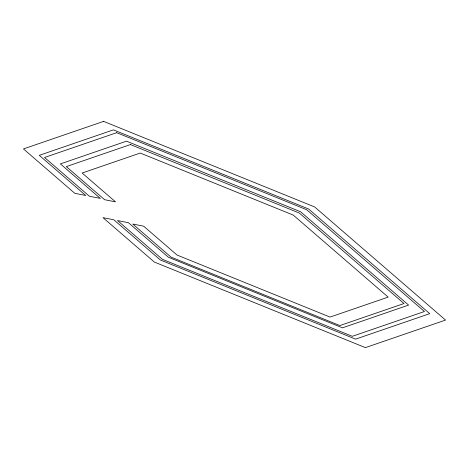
<?xml version="1.0" encoding="UTF-8"?>
<svg xmlns="http://www.w3.org/2000/svg" width="469" height="469" viewBox="0 0 469 469"><rect width="100%" height="100%" fill="white"/><g stroke="black" fill="none" stroke-linecap="round" stroke-linejoin="round"><path stroke-width="0.7" d="M103.608 121.377L23.45 148.925L74.823 193.328L85.745 195.503L39.279 155.345L113.422 129.86L308.643 209.016L429.721 313.655L355.578 339.14L160.357 259.984L113.891 219.82L102.969 217.645L154.342 262.048L365.392 347.623L445.55 320.075L314.658 206.952L103.608 121.377M116.693 132.692L44.555 157.484L89.386 196.23L100.307 198.405L60.384 163.904L126.513 141.175L300.629 211.771L408.616 305.096L342.487 327.825L168.371 257.229L128.447 222.722L117.526 220.547L162.362 259.293L352.307 336.308L424.445 311.516L306.638 209.707L116.693 132.692M130.441 144.569L66.317 166.606L104.599 199.694L115.521 201.869L82.145 173.026L140.254 153.052L293.266 215.095L388.168 297.106L330.053 317.079L177.042 255.036L143.661 226.193L132.745 224.018L171.027 257.106L339.867 325.562L403.997 303.525L299.281 213.026L130.441 144.569"/></g></svg>
